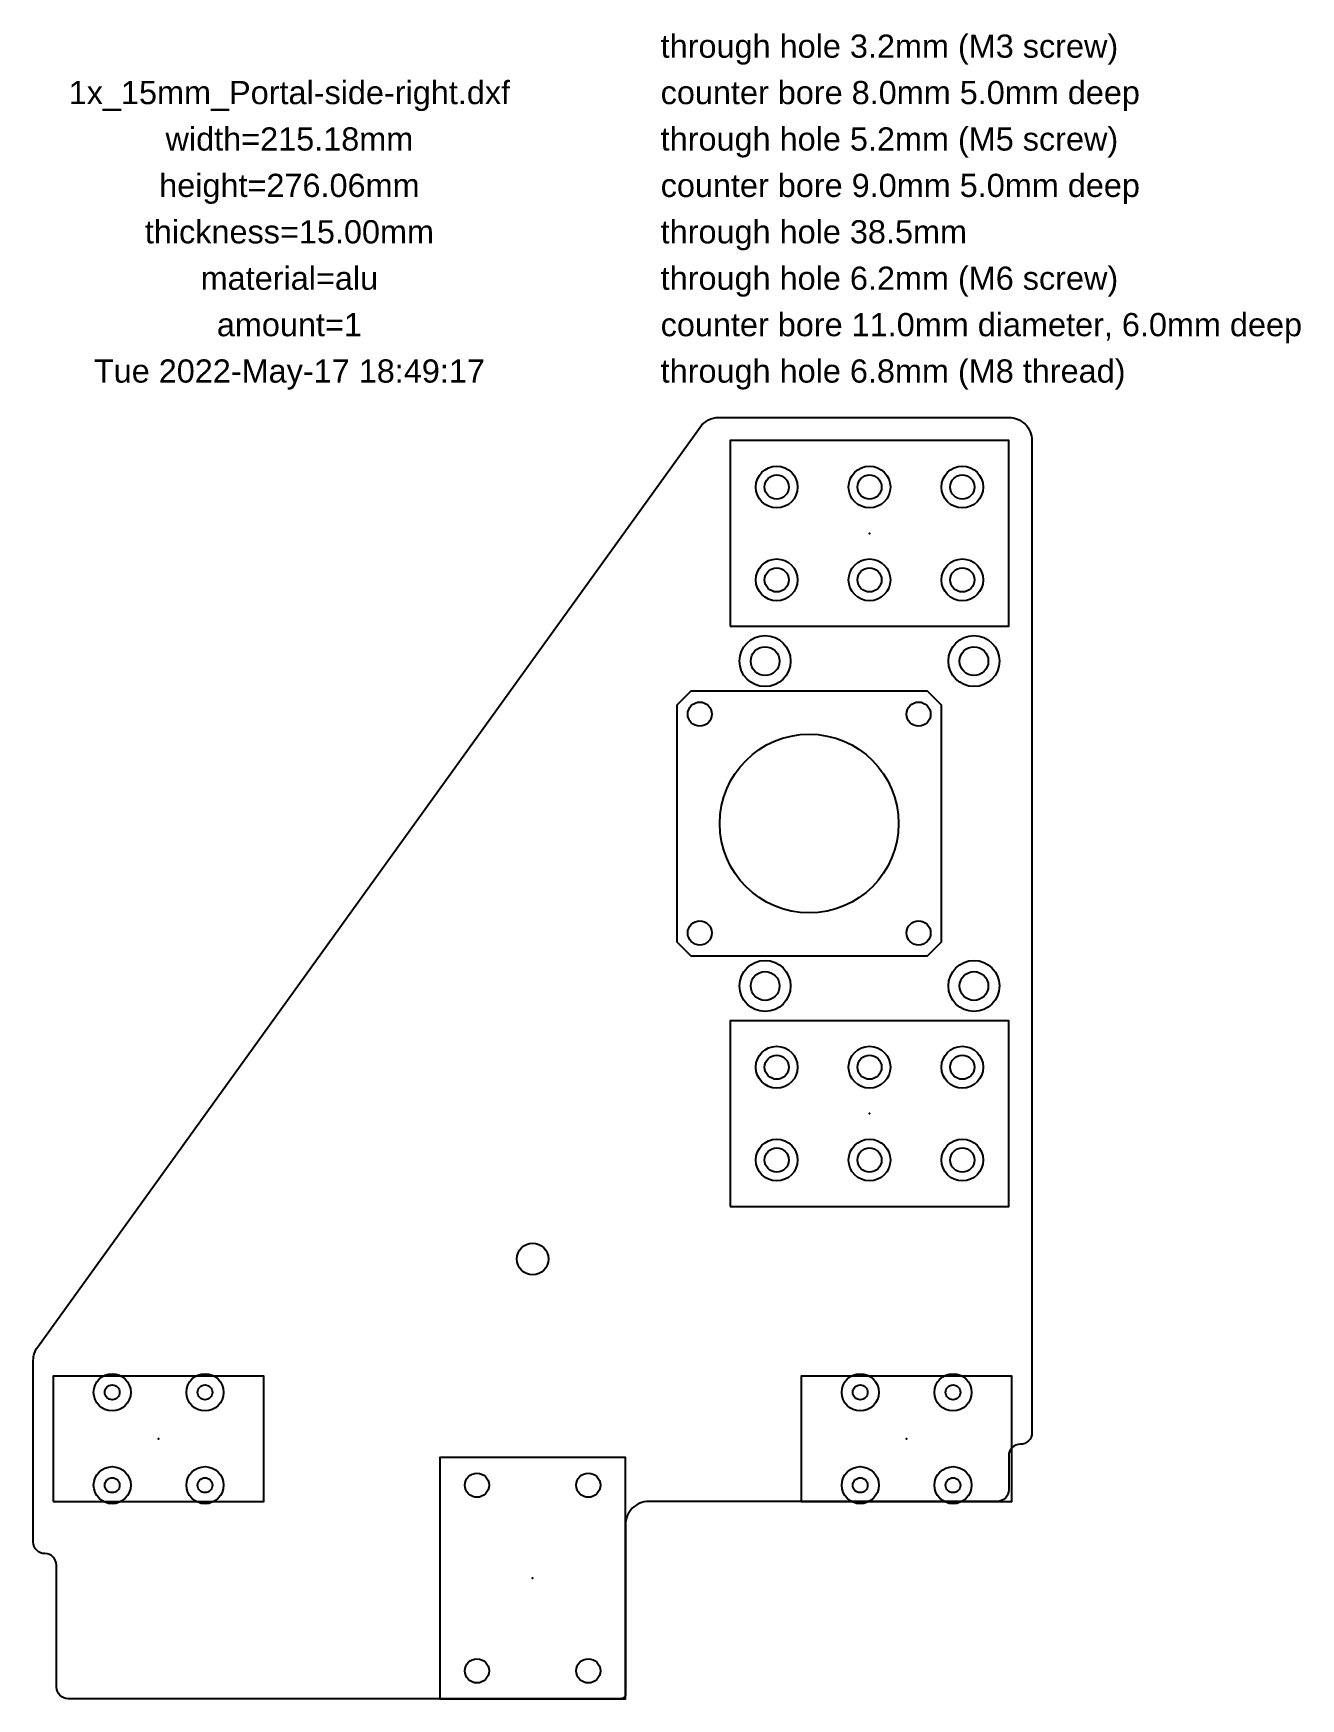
# Model space of a CAD drawing. Header units: millimetres. Extents: x -215 to 58, y 0 to 359.
import ezdxf
from ezdxf.enums import TextEntityAlignment as Align

# ---------------------------------------------------------------- set-up
doc = ezdxf.new("R2010")
doc.units = ezdxf.units.MM
for name, color, linetype in [('annotation', 7, 'Continuous'), ('cb11x6', 96, 'Continuous'), ('cb8x5', 5, 'Continuous'), ('cb9x5', 6, 'Continuous'), ('outline', 2, 'Continuous'), ('th32', 3, 'Continuous'), ('th52', 30, 'Continuous'), ('th62', 4, 'Continuous'), ('th68', 2, 'Continuous'), ('thx', 1, 'Continuous')]:
    doc.layers.add(name, color=color, linetype=linetype)
doc.styles.add('LiberationSans', font='LiberationSans-Regular.ttf')

msp = doc.modelspace()

# ---------------------------------------------------------------- linework, layer by layer
msp.add_lwpolyline([(-2.5, 54.82), (-2.5, 54.82, 0.414214), (-5, 52.32), (-5, 45, -0.414214), (-7.5, 42.5), (-82.59, 42.5, 0.414214), (-87.59, 37.5), (-87.59, 1, -0.414214), (-88.59, 0), (-207.68, 0, -0.414214), (-210.18, 2.5), (-210.18, 28.75, 0.414214), (-212.68, 31.25), (-212.68, 31.25, -0.414214), (-215.18, 33.75), (-215.18, 72.88, -0.157311), (-214.24, 75.81), (-71.5, 273.98, -0.241187), (-67.44, 276.06), (-5, 276.06, -0.414214), (0, 271.06), (0, 57.32, -0.414214)], format="xyb", close=True)
at = {"layer": 'cb11x6'}
for centre in [(-57.5, 223.56), (-12.5, 223.56), (-57.5, 153.56), (-12.5, 153.56)]:
    msp.add_circle(centre, 5.5, dxfattribs=at)
at = {"layer": 'cb8x5'}
for centre in [(-198.18, 66), (-178.18, 66), (-37, 66), (-17, 66), (-198.18, 46), (-178.18, 46), (-37, 46), (-17, 46)]:
    msp.add_circle(centre, 4, dxfattribs=at)
at = {"layer": 'cb9x5'}
for centre in [(-55, 261.06), (-35, 261.06), (-15, 261.06), (-55, 241.06), (-35, 241.06), (-15, 241.06), (-55, 136.06), (-35, 136.06), (-15, 136.06), (-55, 116.06), (-35, 116.06), (-15, 116.06)]:
    msp.add_circle(centre, 4.5, dxfattribs=at)
at = {"layer": 'outline'}
for points in [[(-65, 231.06), (-5, 231.06), (-5, 271.06), (-65, 271.06)], [(-73.5, 160.06), (-22.5, 160.06), (-19.5, 163.06), (-19.5, 214.06), (-22.5, 217.06), (-73.5, 217.06), (-76.5, 214.06), (-76.5, 163.06)], [(-65, 106.06), (-5, 106.06), (-5, 146.06), (-65, 146.06)], [(-210.88, 42.5), (-165.48, 42.5), (-165.48, 69.5), (-210.88, 69.5)], [(-49.7, 42.5), (-4.3, 42.5), (-4.3, 69.5), (-49.7, 69.5)], [(-127.59, 0), (-87.59, 0), (-87.59, 52), (-127.59, 52)]]:
    msp.add_lwpolyline(points, close=True, dxfattribs=at)
for p in [(-35, 251.06), (-35, 126.06), (-188.18, 56), (-27, 56), (-107.59, 26)]:
    msp.add_point(p, dxfattribs=at)
at = {"layer": 'th32'}
for centre in [(-198.18, 66), (-178.18, 66), (-37, 66), (-17, 66), (-198.18, 46), (-178.18, 46), (-37, 46), (-17, 46)]:
    msp.add_circle(centre, 1.6, dxfattribs=at)
at = {"layer": 'th52'}
for centre in [(-55, 261.06), (-35, 261.06), (-15, 261.06), (-55, 241.06), (-35, 241.06), (-15, 241.06), (-71.57, 212.13), (-24.43, 212.13), (-71.57, 164.99), (-24.43, 164.99), (-55, 136.06), (-35, 136.06), (-15, 136.06), (-55, 116.06), (-35, 116.06), (-15, 116.06), (-119.59, 46), (-95.59, 46), (-119.59, 6), (-95.59, 6)]:
    msp.add_circle(centre, 2.6, dxfattribs=at)
at = {"layer": 'th62'}
for centre in [(-57.5, 223.56), (-12.5, 223.56), (-57.5, 153.56), (-12.5, 153.56)]:
    msp.add_circle(centre, 3.1, dxfattribs=at)
at = {"layer": 'th68'}
msp.add_circle((-107.59, 94.75), 3.4, dxfattribs=at)
at = {"layer": 'thx'}
msp.add_circle((-48, 188.56), 19.25, dxfattribs=at)

# ---------------------------------------------------------------- texts
at = {"layer": 'annotation', "style": 'LiberationSans'}
for s, p in [('1x_15mm_Portal-side-right.dxf', (-160, 346.06)), ('width=215.18mm', (-160, 336.06)), ('height=276.06mm', (-160, 326.06)), ('thickness=15.00mm', (-160, 316.06)), ('material=alu', (-160, 306.06)), ('amount=1', (-160, 296.06)), ('Tue 2022-May-17 18:49:17', (-160, 286.06))]:
    msp.add_text(s, height=5, dxfattribs=at).set_placement(p, align=Align.MIDDLE_CENTER)
at = {"layer": 'cb11x6', "style": 'LiberationSans'}
msp.add_text('counter bore 11.0mm diameter, 6.0mm deep', height=5, dxfattribs=at).set_placement((-80, 296.06), align=Align.MIDDLE_LEFT)
at = {"layer": 'cb8x5', "style": 'LiberationSans'}
msp.add_text('counter bore 8.0mm 5.0mm deep', height=5, dxfattribs=at).set_placement((-80, 346.06), align=Align.MIDDLE_LEFT)
at = {"layer": 'cb9x5', "style": 'LiberationSans'}
msp.add_text('counter bore 9.0mm 5.0mm deep', height=5, dxfattribs=at).set_placement((-80, 326.06), align=Align.MIDDLE_LEFT)
at = {"layer": 'th32', "style": 'LiberationSans'}
msp.add_text('through hole 3.2mm (M3 screw)', height=5, dxfattribs=at).set_placement((-80, 356.06), align=Align.MIDDLE_LEFT)
at = {"layer": 'th52', "style": 'LiberationSans'}
msp.add_text('through hole 5.2mm (M5 screw)', height=5, dxfattribs=at).set_placement((-80, 336.06), align=Align.MIDDLE_LEFT)
at = {"layer": 'th62', "style": 'LiberationSans'}
msp.add_text('through hole 6.2mm (M6 screw)', height=5, dxfattribs=at).set_placement((-80, 306.06), align=Align.MIDDLE_LEFT)
at = {"layer": 'th68', "style": 'LiberationSans'}
msp.add_text('through hole 6.8mm (M8 thread)', height=5, dxfattribs=at).set_placement((-80, 286.06), align=Align.MIDDLE_LEFT)
at = {"layer": 'thx', "style": 'LiberationSans'}
msp.add_text('through hole 38.5mm', height=5, dxfattribs=at).set_placement((-80, 316.06), align=Align.MIDDLE_LEFT)

doc.saveas('drawing.dxf')
